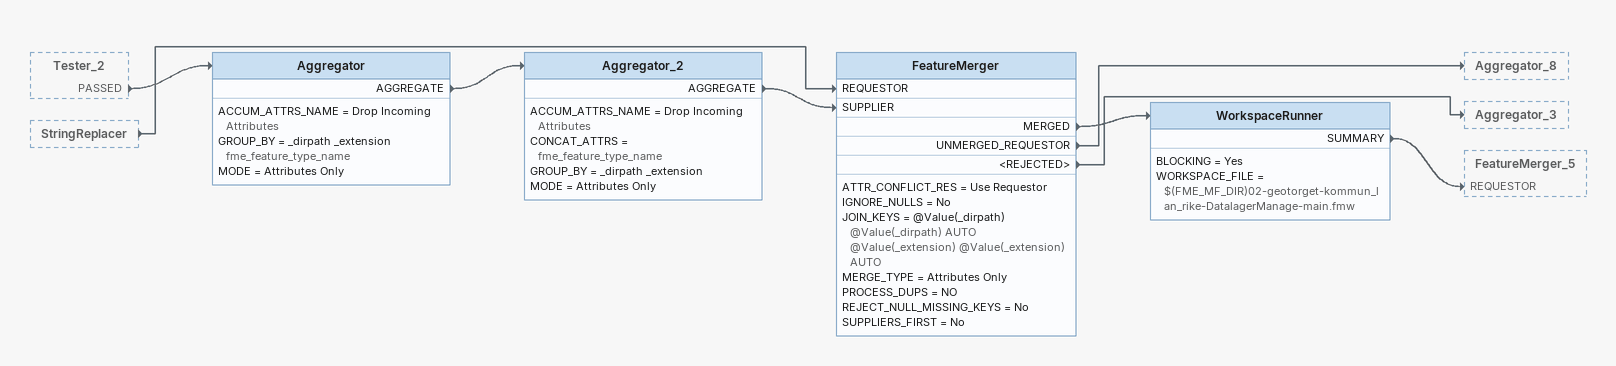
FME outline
Tester_2 [outside]
    PASSED -> Aggregator
StringReplacer [outside]
    -> FeatureMerger [REQUESTOR]
Aggregator
    ACCUM_ATTRS_NAME = Drop Incoming Attributes
    GROUP_BY = _dirpath _extension fme_feature_type_name
    MODE = Attributes Only
    AGGREGATE -> Aggregator_2
Aggregator_2
    ACCUM_ATTRS_NAME = Drop Incoming Attributes
    CONCAT_ATTRS = fme_feature_type_name
    GROUP_BY = _dirpath _extension
    MODE = Attributes Only
    AGGREGATE -> FeatureMerger [SUPPLIER]
FeatureMerger
    ATTR_CONFLICT_RES = Use Requestor
    IGNORE_NULLS = No
    JOIN_KEYS = @Value(_dirpath) @Value(_dirpath) AUTO @Value(_extension) @Value(_extension) AUTO
    MERGE_TYPE = Attributes Only
    PROCESS_DUPS = NO
    REJECT_NULL_MISSING_KEYS = No
    SUPPLIERS_FIRST = No
    MERGED -> WorkspaceRunner
    UNMERGED_REQUESTOR -> Aggregator_8
    <REJECTED> -> Aggregator_3
WorkspaceRunner
    BLOCKING = Yes
    WORKSPACE_FILE = $(FME_MF_DIR)02-geotorget-kommun_lan_rike-DatalagerManage-main.fmw
    SUMMARY -> FeatureMerger_5 [REQUESTOR]
